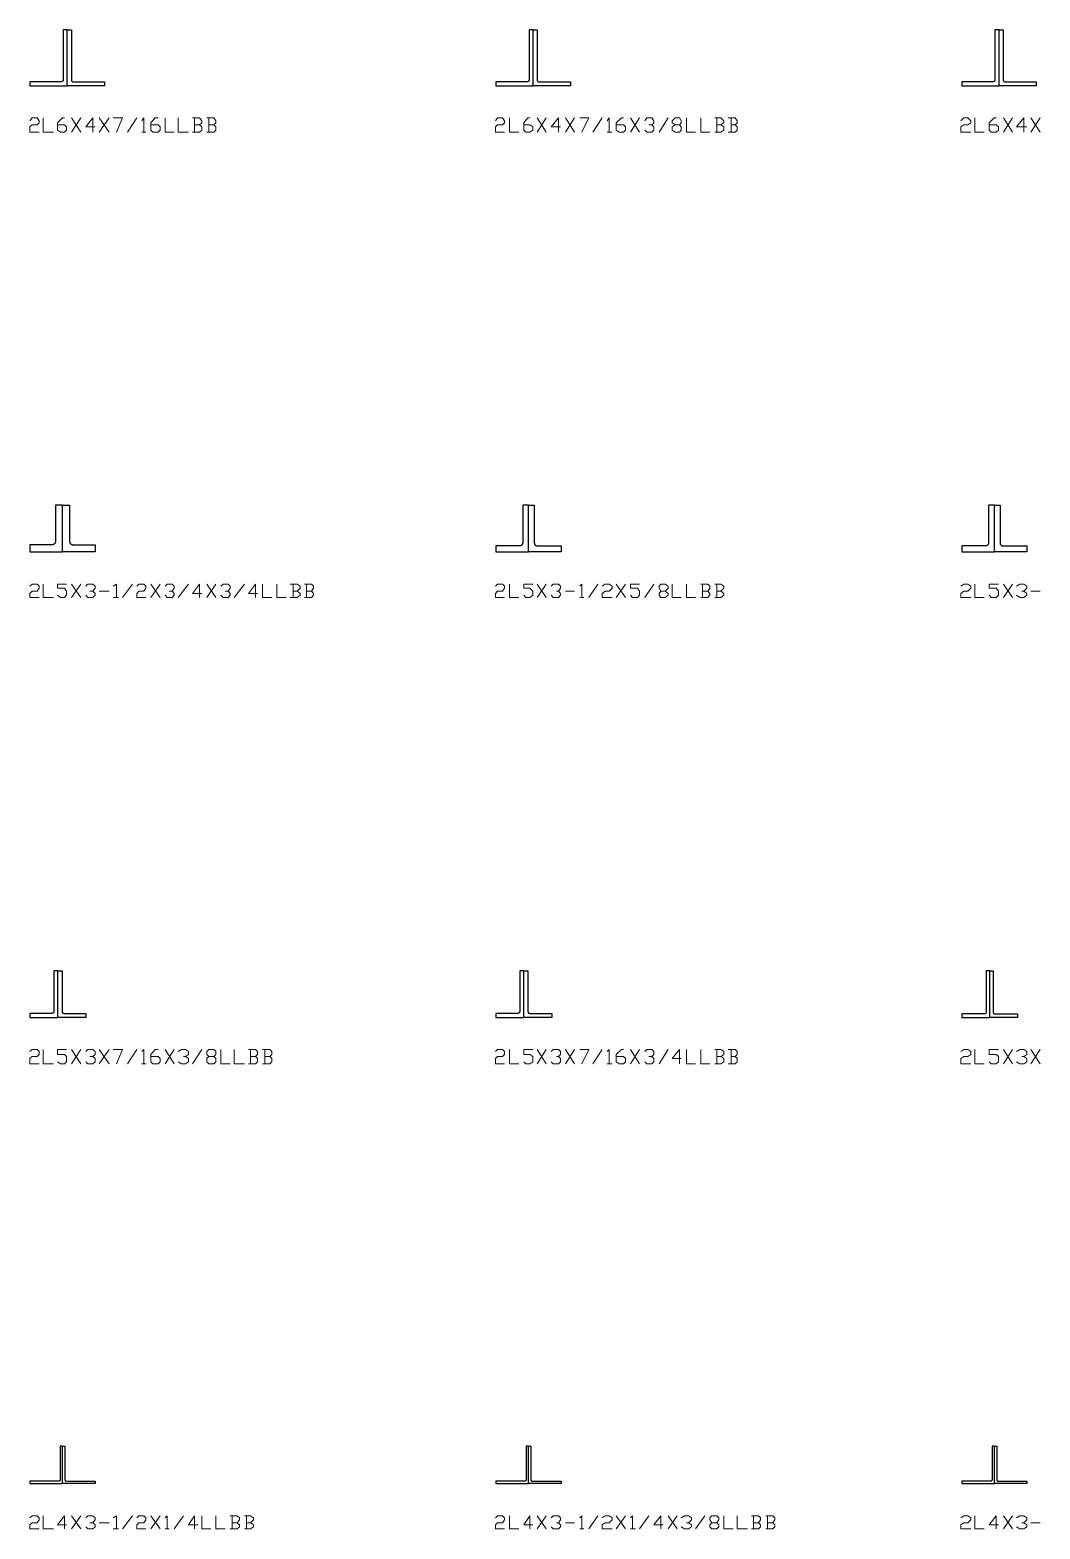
# Model space of a CAD drawing. Header units: inches. Extents: x 0 to 985, y -1555 to 12.
# Drawn here: x 750 to 858.4, y -754.9 to -594 of the extents above; entities that cross this region are included whole.
import ezdxf

# ---------------------------------------------------------------- set-up
doc = ezdxf.new("R2010")
doc.units = ezdxf.units.IN
doc.header["$MEASUREMENT"] = 0
doc.layers.add('AISC_STEEL', color=7, linetype='Continuous')

msp = doc.modelspace()

# ---------------------------------------------------------------- linework, layer by layer
at = {"color": 3, "lineweight": 0}
for points in [[(750, -603.76), (750.22, -603.43), (750.77, -603.43), (750.98, -603.76), (750.98, -603.98), (750.77, -604.19), (750.22, -604.19), (750, -604.41), (750, -604.96), (750.98, -604.96)], [(751.42, -603.43), (751.42, -604.96), (752.51, -604.96)], [(752.95, -604.19), (753.71, -604.19), (753.93, -604.41), (753.93, -604.74), (753.71, -604.96), (753.27, -604.96), (752.95, -604.74), (752.95, -603.98), (753.49, -603.43), (753.71, -603.43)], [(754.47, -604.96), (755.45, -603.43)], [(754.47, -603.43), (755.45, -604.96)], [(756.98, -604.41), (756, -604.41), (756.76, -603.43), (756.76, -604.96)], [(757.42, -604.96), (758.51, -603.43)], [(757.42, -603.43), (758.51, -604.96)], [(758.94, -603.43), (759.93, -603.43), (759.27, -604.96)], [(760.47, -604.96), (761.45, -603.43)], [(762, -603.76), (762.22, -603.43), (762.22, -604.96)], [(762, -604.96), (762.43, -604.96)], [(762.98, -604.19), (763.74, -604.19), (763.96, -604.41), (763.96, -604.74), (763.74, -604.96), (763.2, -604.96), (762.98, -604.74), (762.98, -603.98), (763.42, -603.43), (763.74, -603.43)], [(764.51, -603.43), (764.51, -604.96), (765.49, -604.96)], [(765.92, -603.43), (765.92, -604.96), (767.01, -604.96)], [(768.21, -604.19), (768.43, -603.98), (768.43, -603.76), (768.21, -603.43), (767.45, -603.43)], [(767.45, -604.96), (768.21, -604.96), (768.43, -604.74), (768.43, -604.41), (768.21, -604.19), (767.67, -604.19)], [(767.67, -603.43), (767.67, -604.96)], [(769.74, -604.19), (769.96, -603.98), (769.96, -603.76), (769.74, -603.43), (768.98, -603.43)], [(768.98, -604.96), (769.74, -604.96), (769.96, -604.74), (769.96, -604.41), (769.74, -604.19), (769.2, -604.19)], [(769.2, -603.43), (769.2, -604.96)], [(799.95, -603.76), (800.17, -603.43), (800.71, -603.43), (800.93, -603.76), (800.93, -603.98), (800.71, -604.19), (800.17, -604.19), (799.95, -604.41), (799.95, -604.96), (800.93, -604.96)], [(801.47, -603.43), (801.47, -604.96), (802.46, -604.96)], [(803, -604.19), (803.66, -604.19), (803.98, -604.41), (803.98, -604.74), (803.66, -604.96), (803.22, -604.96), (803, -604.74), (803, -603.98), (803.44, -603.43), (803.66, -603.43)], [(804.42, -604.96), (805.4, -603.43)], [(804.42, -603.43), (805.4, -604.96)], [(806.93, -604.41), (805.95, -604.41), (806.71, -603.43), (806.71, -604.96)], [(807.47, -604.96), (808.45, -603.43)], [(807.47, -603.43), (808.45, -604.96)], [(809, -603.43), (809.98, -603.43), (809.22, -604.96)], [(810.42, -604.96), (811.4, -603.43)], [(811.94, -603.76), (812.16, -603.43), (812.16, -604.96)], [(811.94, -604.96), (812.49, -604.96)], [(812.92, -604.19), (813.69, -604.19), (813.91, -604.41), (813.91, -604.74), (813.69, -604.96), (813.25, -604.96), (812.92, -604.74), (812.92, -603.98), (813.47, -603.43), (813.69, -603.43)], [(814.45, -604.96), (815.43, -603.43)], [(814.45, -603.43), (815.43, -604.96)], [(815.98, -603.76), (816.2, -603.43), (816.74, -603.43), (816.96, -603.76), (816.96, -603.98), (816.74, -604.19), (816.41, -604.19)], [(816.74, -604.19), (816.96, -604.41), (816.96, -604.74), (816.74, -604.96), (816.2, -604.96), (815.98, -604.74)], [(817.51, -604.96), (818.49, -603.43)], [(819.69, -604.19), (819.9, -604.41), (819.9, -604.74), (819.69, -604.96), (819.25, -604.96), (818.92, -604.74), (818.92, -604.41), (819.25, -604.19), (819.69, -604.19), (819.9, -603.98), (819.9, -603.76), (819.69, -603.43), (819.25, -603.43), (818.92, -603.76), (818.92, -603.98), (819.25, -604.19)], [(820.45, -603.43), (820.45, -604.96), (821.43, -604.96)], [(821.98, -603.43), (821.98, -604.96), (822.96, -604.96)], [(824.16, -604.19), (824.48, -603.98), (824.48, -603.76), (824.16, -603.43), (823.5, -603.43)], [(823.5, -604.96), (824.16, -604.96), (824.48, -604.74), (824.48, -604.41), (824.16, -604.19), (823.72, -604.19)], [(823.72, -603.43), (823.72, -604.96)], [(825.68, -604.19), (825.9, -603.98), (825.9, -603.76), (825.68, -603.43), (824.92, -603.43)], [(824.92, -604.96), (825.68, -604.96), (825.9, -604.74), (825.9, -604.41), (825.68, -604.19), (825.25, -604.19)], [(825.25, -603.43), (825.25, -604.96)], [(849.89, -603.76), (850.22, -603.43), (850.66, -603.43), (850.98, -603.76), (850.98, -603.98), (850.66, -604.19), (850.22, -604.19), (849.89, -604.41), (849.89, -604.96), (850.98, -604.96)], [(851.42, -603.43), (851.42, -604.96), (852.4, -604.96)], [(852.95, -604.19), (853.71, -604.19), (853.93, -604.41), (853.93, -604.74), (853.71, -604.96), (853.16, -604.96), (852.95, -604.74), (852.95, -603.98), (853.49, -603.43), (853.71, -603.43)], [(854.47, -604.96), (855.45, -603.43)], [(854.47, -603.43), (855.45, -604.96)], [(856.98, -604.41), (855.89, -604.41), (856.65, -603.43), (856.65, -604.96)], [(857.42, -604.96), (858.4, -603.43)], [(857.42, -603.43), (858.4, -604.96)], [(750, -653.7), (750.22, -653.48), (750.77, -653.48), (750.98, -653.7), (750.98, -653.92), (750.77, -654.25), (750.22, -654.25), (750, -654.47), (750, -654.9), (750.98, -654.9)], [(751.42, -653.48), (751.42, -654.9), (752.51, -654.9)], [(752.95, -654.68), (753.27, -654.9), (753.71, -654.9), (753.93, -654.68), (753.93, -654.25), (753.71, -653.92), (752.95, -653.92), (752.95, -653.48), (753.93, -653.48)], [(754.47, -654.9), (755.45, -653.48)], [(754.47, -653.48), (755.45, -654.9)], [(756, -653.7), (756.22, -653.48), (756.76, -653.48), (756.98, -653.7), (756.98, -653.92), (756.76, -654.25), (756.44, -654.25)], [(756.76, -654.25), (756.98, -654.47), (756.98, -654.68), (756.76, -654.9), (756.22, -654.9), (756, -654.68)], [(757.42, -654.25), (758.51, -654.25)], [(758.94, -653.7), (759.27, -653.48), (759.27, -654.9)], [(759.93, -654.9), (761.02, -653.48)], [(761.45, -653.7), (761.67, -653.48), (762.22, -653.48), (762.43, -653.7), (762.43, -653.92), (762.22, -654.25), (761.67, -654.25), (761.45, -654.47), (761.45, -654.9), (762.43, -654.9)], [(762.98, -654.9), (763.96, -653.48)], [(762.98, -653.48), (763.96, -654.9)], [(764.51, -653.7), (764.72, -653.48), (765.27, -653.48), (765.49, -653.7), (765.49, -653.92), (765.27, -654.25), (764.94, -654.25)], [(765.27, -654.25), (765.49, -654.47), (765.49, -654.68), (765.27, -654.9), (764.72, -654.9), (764.51, -654.68)], [(765.92, -654.9), (767.01, -653.48)], [(768.43, -654.47), (767.45, -654.47), (768.21, -653.48), (768.21, -654.9)], [(768.98, -654.9), (769.96, -653.48)], [(768.98, -653.48), (769.96, -654.9)], [(770.5, -653.7), (770.72, -653.48), (771.27, -653.48), (771.49, -653.7), (771.49, -653.92), (771.27, -654.25), (770.94, -654.25)], [(771.27, -654.25), (771.49, -654.47), (771.49, -654.68), (771.27, -654.9), (770.72, -654.9), (770.5, -654.68)], [(771.92, -654.9), (773.01, -653.48)], [(774.43, -654.47), (773.45, -654.47), (774.21, -653.48), (774.21, -654.9)], [(774.97, -653.48), (774.97, -654.9), (775.96, -654.9)], [(776.5, -653.48), (776.5, -654.9), (777.48, -654.9)], [(778.68, -654.25), (779.01, -653.92), (779.01, -653.7), (778.68, -653.48), (777.92, -653.48)], [(777.92, -654.9), (778.68, -654.9), (779.01, -654.68), (779.01, -654.47), (778.68, -654.25), (778.25, -654.25)], [(778.25, -653.48), (778.25, -654.9)], [(780.21, -654.25), (780.43, -653.92), (780.43, -653.7), (780.21, -653.48), (779.45, -653.48)], [(779.45, -654.9), (780.21, -654.9), (780.43, -654.68), (780.43, -654.47), (780.21, -654.25), (779.66, -654.25)], [(779.66, -653.48), (779.66, -654.9)], [(799.95, -653.7), (800.17, -653.48), (800.71, -653.48), (800.93, -653.7), (800.93, -653.92), (800.71, -654.25), (800.17, -654.25), (799.95, -654.47), (799.95, -654.9), (800.93, -654.9)], [(801.47, -653.48), (801.47, -654.9), (802.46, -654.9)], [(803, -654.68), (803.22, -654.9), (803.66, -654.9), (803.98, -654.68), (803.98, -654.25), (803.66, -653.92), (803, -653.92), (803, -653.48), (803.98, -653.48)], [(804.42, -654.9), (805.4, -653.48)], [(804.42, -653.48), (805.4, -654.9)], [(805.95, -653.7), (806.16, -653.48), (806.71, -653.48), (806.93, -653.7), (806.93, -653.92), (806.71, -654.25), (806.49, -654.25)], [(806.71, -654.25), (806.93, -654.47), (806.93, -654.68), (806.71, -654.9), (806.16, -654.9), (805.95, -654.68)], [(807.47, -654.25), (808.45, -654.25)], [(809, -653.7), (809.22, -653.48), (809.22, -654.9)], [(809.98, -654.9), (810.96, -653.48)], [(811.4, -653.7), (811.73, -653.48), (812.16, -653.48), (812.49, -653.7), (812.49, -653.92), (812.16, -654.25), (811.73, -654.25), (811.4, -654.47), (811.4, -654.9), (812.49, -654.9)], [(812.92, -654.9), (813.91, -653.48)], [(812.92, -653.48), (813.91, -654.9)], [(814.45, -654.68), (814.67, -654.9), (815.21, -654.9), (815.43, -654.68), (815.43, -654.25), (815.21, -653.92), (814.45, -653.92), (814.45, -653.48), (815.43, -653.48)], [(815.98, -654.9), (816.96, -653.48)], [(818.16, -654.25), (818.49, -654.47), (818.49, -654.68), (818.16, -654.9), (817.72, -654.9), (817.51, -654.68), (817.51, -654.47), (817.72, -654.25), (818.16, -654.25), (818.49, -653.92), (818.49, -653.7), (818.16, -653.48), (817.72, -653.48), (817.51, -653.7), (817.51, -653.92), (817.72, -654.25)], [(818.92, -653.48), (818.92, -654.9), (819.9, -654.9)], [(820.45, -653.48), (820.45, -654.9), (821.43, -654.9)], [(822.74, -654.25), (822.96, -653.92), (822.96, -653.7), (822.74, -653.48), (821.98, -653.48)], [(821.98, -654.9), (822.74, -654.9), (822.96, -654.68), (822.96, -654.47), (822.74, -654.25), (822.19, -654.25)], [(822.19, -653.48), (822.19, -654.9)], [(824.16, -654.25), (824.48, -653.92), (824.48, -653.7), (824.16, -653.48), (823.5, -653.48)], [(823.5, -654.9), (824.16, -654.9), (824.48, -654.68), (824.48, -654.47), (824.16, -654.25), (823.72, -654.25)], [(823.72, -653.48), (823.72, -654.9)], [(849.89, -653.7), (850.22, -653.48), (850.66, -653.48), (850.98, -653.7), (850.98, -653.92), (850.66, -654.25), (850.22, -654.25), (849.89, -654.47), (849.89, -654.9), (850.98, -654.9)], [(851.42, -653.48), (851.42, -654.9), (852.4, -654.9)], [(852.95, -654.68), (853.16, -654.9), (853.71, -654.9), (853.93, -654.68), (853.93, -654.25), (853.71, -653.92), (852.95, -653.92), (852.95, -653.48), (853.93, -653.48)], [(854.47, -654.9), (855.45, -653.48)], [(854.47, -653.48), (855.45, -654.9)], [(855.89, -653.7), (856.22, -653.48), (856.65, -653.48), (856.98, -653.7), (856.98, -653.92), (856.65, -654.25), (856.44, -654.25)], [(856.65, -654.25), (856.98, -654.47), (856.98, -654.68), (856.65, -654.9), (856.22, -654.9), (855.89, -654.68)], [(857.42, -654.25), (858.4, -654.25)], [(758.94, -654.9), (759.49, -654.9)], [(809, -654.9), (809.44, -654.9)], [(750, -703.65), (750.22, -703.43), (750.77, -703.43), (750.98, -703.65), (750.98, -703.98), (750.77, -704.19), (750.22, -704.19), (750, -704.41), (750, -704.96), (750.98, -704.96)], [(751.42, -703.43), (751.42, -704.96), (752.51, -704.96)], [(752.95, -704.74), (753.27, -704.96), (753.71, -704.96), (753.93, -704.74), (753.93, -704.19), (753.71, -703.98), (752.95, -703.98), (752.95, -703.43), (753.93, -703.43)], [(754.47, -704.96), (755.45, -703.43)], [(754.47, -703.43), (755.45, -704.96)], [(756, -703.65), (756.22, -703.43), (756.76, -703.43), (756.98, -703.65), (756.98, -703.98), (756.76, -704.19), (756.44, -704.19)], [(756.76, -704.19), (756.98, -704.41), (756.98, -704.74), (756.76, -704.96), (756.22, -704.96), (756, -704.74)], [(757.42, -704.96), (758.51, -703.43)], [(757.42, -703.43), (758.51, -704.96)], [(758.94, -703.43), (759.93, -703.43), (759.27, -704.96)], [(760.47, -704.96), (761.45, -703.43)], [(762, -703.65), (762.22, -703.43), (762.22, -704.96)], [(762.98, -704.19), (763.74, -704.19), (763.96, -704.41), (763.96, -704.74), (763.74, -704.96), (763.2, -704.96), (762.98, -704.74), (762.98, -703.98), (763.42, -703.43), (763.74, -703.43)], [(764.51, -704.96), (765.49, -703.43)], [(764.51, -703.43), (765.49, -704.96)], [(765.92, -703.65), (766.25, -703.43), (766.69, -703.43), (767.01, -703.65), (767.01, -703.98), (766.69, -704.19), (766.47, -704.19)], [(766.69, -704.19), (767.01, -704.41), (767.01, -704.74), (766.69, -704.96), (766.25, -704.96), (765.92, -704.74)], [(767.45, -704.96), (768.43, -703.43)], [(769.74, -704.19), (769.96, -704.41), (769.96, -704.74), (769.74, -704.96), (769.2, -704.96), (768.98, -704.74), (768.98, -704.41), (769.2, -704.19), (769.74, -704.19), (769.96, -703.98), (769.96, -703.65), (769.74, -703.43), (769.2, -703.43), (768.98, -703.65), (768.98, -703.98), (769.2, -704.19)], [(770.5, -703.43), (770.5, -704.96), (771.49, -704.96)], [(771.92, -703.43), (771.92, -704.96), (773.01, -704.96)], [(774.21, -704.19), (774.43, -703.98), (774.43, -703.65), (774.21, -703.43), (773.45, -703.43)], [(773.45, -704.96), (774.21, -704.96), (774.43, -704.74), (774.43, -704.41), (774.21, -704.19), (773.67, -704.19)], [(773.67, -703.43), (773.67, -704.96)], [(775.74, -704.19), (775.96, -703.98), (775.96, -703.65), (775.74, -703.43), (774.97, -703.43)], [(774.97, -704.96), (775.74, -704.96), (775.96, -704.74), (775.96, -704.41), (775.74, -704.19), (775.19, -704.19)], [(775.19, -703.43), (775.19, -704.96)], [(799.95, -703.65), (800.17, -703.43), (800.71, -703.43), (800.93, -703.65), (800.93, -703.98), (800.71, -704.19), (800.17, -704.19), (799.95, -704.41), (799.95, -704.96), (800.93, -704.96)], [(801.47, -703.43), (801.47, -704.96), (802.46, -704.96)], [(803, -704.74), (803.22, -704.96), (803.66, -704.96), (803.98, -704.74), (803.98, -704.19), (803.66, -703.98), (803, -703.98), (803, -703.43), (803.98, -703.43)], [(804.42, -704.96), (805.4, -703.43)], [(804.42, -703.43), (805.4, -704.96)], [(805.95, -703.65), (806.16, -703.43), (806.71, -703.43), (806.93, -703.65), (806.93, -703.98), (806.71, -704.19), (806.49, -704.19)], [(806.71, -704.19), (806.93, -704.41), (806.93, -704.74), (806.71, -704.96), (806.16, -704.96), (805.95, -704.74)], [(807.47, -704.96), (808.45, -703.43)], [(807.47, -703.43), (808.45, -704.96)], [(809, -703.43), (809.98, -703.43), (809.22, -704.96)], [(810.42, -704.96), (811.4, -703.43)], [(811.94, -703.65), (812.16, -703.43), (812.16, -704.96)], [(812.92, -704.19), (813.69, -704.19), (813.91, -704.41), (813.91, -704.74), (813.69, -704.96), (813.25, -704.96), (812.92, -704.74), (812.92, -703.98), (813.47, -703.43), (813.69, -703.43)], [(814.45, -704.96), (815.43, -703.43)], [(814.45, -703.43), (815.43, -704.96)], [(815.98, -703.65), (816.2, -703.43), (816.74, -703.43), (816.96, -703.65), (816.96, -703.98), (816.74, -704.19), (816.41, -704.19)], [(816.74, -704.19), (816.96, -704.41), (816.96, -704.74), (816.74, -704.96), (816.2, -704.96), (815.98, -704.74)], [(817.51, -704.96), (818.49, -703.43)], [(819.9, -704.41), (818.92, -704.41), (819.69, -703.43), (819.69, -704.96)], [(820.45, -703.43), (820.45, -704.96), (821.43, -704.96)], [(821.98, -703.43), (821.98, -704.96), (822.96, -704.96)], [(824.16, -704.19), (824.48, -703.98), (824.48, -703.65), (824.16, -703.43), (823.5, -703.43)], [(823.5, -704.96), (824.16, -704.96), (824.48, -704.74), (824.48, -704.41), (824.16, -704.19), (823.72, -704.19)], [(823.72, -703.43), (823.72, -704.96)], [(825.68, -704.19), (825.9, -703.98), (825.9, -703.65), (825.68, -703.43), (824.92, -703.43)], [(824.92, -704.96), (825.68, -704.96), (825.9, -704.74), (825.9, -704.41), (825.68, -704.19), (825.25, -704.19)], [(825.25, -703.43), (825.25, -704.96)], [(849.89, -703.65), (850.22, -703.43), (850.66, -703.43), (850.98, -703.65), (850.98, -703.98), (850.66, -704.19), (850.22, -704.19), (849.89, -704.41), (849.89, -704.96), (850.98, -704.96)], [(851.42, -703.43), (851.42, -704.96), (852.4, -704.96)], [(852.95, -704.74), (853.16, -704.96), (853.71, -704.96), (853.93, -704.74), (853.93, -704.19), (853.71, -703.98), (852.95, -703.98), (852.95, -703.43), (853.93, -703.43)], [(854.47, -704.96), (855.45, -703.43)], [(854.47, -703.43), (855.45, -704.96)], [(855.89, -703.65), (856.22, -703.43), (856.65, -703.43), (856.98, -703.65), (856.98, -703.98), (856.65, -704.19), (856.44, -704.19)], [(856.65, -704.19), (856.98, -704.41), (856.98, -704.74), (856.65, -704.96), (856.22, -704.96), (855.89, -704.74)], [(857.42, -704.96), (858.4, -703.43)], [(857.42, -703.43), (858.4, -704.96)], [(762, -704.96), (762.43, -704.96)], [(811.94, -704.96), (812.49, -704.96)], [(750, -753.7), (750.22, -753.48), (750.77, -753.48), (750.98, -753.7), (750.98, -753.92), (750.77, -754.25), (750.22, -754.25), (750, -754.47), (750, -754.9), (750.98, -754.9)], [(751.42, -753.48), (751.42, -754.9), (752.51, -754.9)], [(753.93, -754.47), (752.95, -754.47), (753.71, -753.48), (753.71, -754.9)], [(754.47, -754.9), (755.45, -753.48)], [(754.47, -753.48), (755.45, -754.9)], [(756, -753.7), (756.22, -753.48), (756.76, -753.48), (756.98, -753.7), (756.98, -753.92), (756.76, -754.25), (756.44, -754.25)], [(756.76, -754.25), (756.98, -754.47), (756.98, -754.68), (756.76, -754.9), (756.22, -754.9), (756, -754.68)], [(757.42, -754.25), (758.51, -754.25)], [(758.94, -753.7), (759.27, -753.48), (759.27, -754.9)], [(759.93, -754.9), (761.02, -753.48)], [(761.45, -753.7), (761.67, -753.48), (762.22, -753.48), (762.43, -753.7), (762.43, -753.92), (762.22, -754.25), (761.67, -754.25), (761.45, -754.47), (761.45, -754.9), (762.43, -754.9)], [(762.98, -754.9), (763.96, -753.48)], [(762.98, -753.48), (763.96, -754.9)], [(764.51, -753.7), (764.72, -753.48), (764.72, -754.9)], [(765.49, -754.9), (766.47, -753.48)], [(768, -754.47), (767.01, -754.47), (767.67, -753.48), (767.67, -754.9)], [(768.43, -753.48), (768.43, -754.9), (769.41, -754.9)], [(769.96, -753.48), (769.96, -754.9), (770.94, -754.9)], [(772.25, -754.25), (772.47, -753.92), (772.47, -753.7), (772.25, -753.48), (771.49, -753.48)], [(771.49, -754.9), (772.25, -754.9), (772.47, -754.68), (772.47, -754.47), (772.25, -754.25), (771.7, -754.25)], [(771.7, -753.48), (771.7, -754.9)], [(773.67, -754.25), (773.99, -753.92), (773.99, -753.7), (773.67, -753.48), (773.01, -753.48)], [(773.01, -754.9), (773.67, -754.9), (773.99, -754.68), (773.99, -754.47), (773.67, -754.25), (773.23, -754.25)], [(773.23, -753.48), (773.23, -754.9)], [(799.95, -753.7), (800.17, -753.48), (800.71, -753.48), (800.93, -753.7), (800.93, -753.92), (800.71, -754.25), (800.17, -754.25), (799.95, -754.47), (799.95, -754.9), (800.93, -754.9)], [(801.47, -753.48), (801.47, -754.9), (802.46, -754.9)], [(803.98, -754.47), (803, -754.47), (803.66, -753.48), (803.66, -754.9)], [(804.42, -754.9), (805.4, -753.48)], [(804.42, -753.48), (805.4, -754.9)], [(805.95, -753.7), (806.16, -753.48), (806.71, -753.48), (806.93, -753.7), (806.93, -753.92), (806.71, -754.25), (806.49, -754.25)], [(806.71, -754.25), (806.93, -754.47), (806.93, -754.68), (806.71, -754.9), (806.16, -754.9), (805.95, -754.68)], [(807.47, -754.25), (808.45, -754.25)], [(809, -753.7), (809.22, -753.48), (809.22, -754.9)], [(809.98, -754.9), (810.96, -753.48)], [(811.4, -753.7), (811.73, -753.48), (812.16, -753.48), (812.49, -753.7), (812.49, -753.92), (812.16, -754.25), (811.73, -754.25), (811.4, -754.47), (811.4, -754.9), (812.49, -754.9)], [(812.92, -754.9), (813.91, -753.48)], [(812.92, -753.48), (813.91, -754.9)], [(814.45, -753.7), (814.67, -753.48), (814.67, -754.9)], [(815.43, -754.9), (816.41, -753.48)], [(817.94, -754.47), (816.96, -754.47), (817.72, -753.48), (817.72, -754.9)], [(818.49, -754.9), (819.47, -753.48)], [(818.49, -753.48), (819.47, -754.9)], [(819.9, -753.7), (820.23, -753.48), (820.67, -753.48), (820.99, -753.7), (820.99, -753.92), (820.67, -754.25), (820.45, -754.25)], [(820.67, -754.25), (820.99, -754.47), (820.99, -754.68), (820.67, -754.9), (820.23, -754.9), (819.9, -754.68)], [(821.43, -754.9), (822.41, -753.48)], [(823.72, -754.25), (823.94, -754.47), (823.94, -754.68), (823.72, -754.9), (823.18, -754.9), (822.96, -754.68), (822.96, -754.47), (823.18, -754.25), (823.72, -754.25), (823.94, -753.92), (823.94, -753.7), (823.72, -753.48), (823.18, -753.48), (822.96, -753.7), (822.96, -753.92), (823.18, -754.25)], [(824.48, -753.48), (824.48, -754.9), (825.47, -754.9)], [(825.9, -753.48), (825.9, -754.9), (826.99, -754.9)], [(828.19, -754.25), (828.41, -753.92), (828.41, -753.7), (828.19, -753.48), (827.43, -753.48)], [(827.43, -754.9), (828.19, -754.9), (828.41, -754.68), (828.41, -754.47), (828.19, -754.25), (827.65, -754.25)], [(827.65, -753.48), (827.65, -754.9)], [(829.72, -754.25), (829.94, -753.92), (829.94, -753.7), (829.72, -753.48), (828.96, -753.48)], [(828.96, -754.9), (829.72, -754.9), (829.94, -754.68), (829.94, -754.47), (829.72, -754.25), (829.17, -754.25)], [(829.17, -753.48), (829.17, -754.9)], [(849.89, -753.7), (850.22, -753.48), (850.66, -753.48), (850.98, -753.7), (850.98, -753.92), (850.66, -754.25), (850.22, -754.25), (849.89, -754.47), (849.89, -754.9), (850.98, -754.9)], [(851.42, -753.48), (851.42, -754.9), (852.4, -754.9)], [(853.93, -754.47), (852.95, -754.47), (853.71, -753.48), (853.71, -754.9)], [(854.47, -754.9), (855.45, -753.48)], [(854.47, -753.48), (855.45, -754.9)], [(855.89, -753.7), (856.22, -753.48), (856.65, -753.48), (856.98, -753.7), (856.98, -753.92), (856.65, -754.25), (856.44, -754.25)], [(856.65, -754.25), (856.98, -754.47), (856.98, -754.68), (856.65, -754.9), (856.22, -754.9), (855.89, -754.68)], [(857.42, -754.25), (858.4, -754.25)], [(758.94, -754.9), (759.49, -754.9)], [(764.51, -754.9), (764.94, -754.9)], [(809, -754.9), (809.44, -754.9)], [(814.45, -754.9), (815, -754.9)]]:
    msp.add_lwpolyline(points, dxfattribs=at)
at = {"layer": 'AISC_STEEL'}
for points in [[(750, -600), (754, -600), (754, -594), (753.56, -594), (753.56, -599.34), (753.56, -599.37), (753.55, -599.4), (753.55, -599.43), (753.53, -599.45), (753.52, -599.48), (753.5, -599.5), (753.48, -599.52), (753.45, -599.53), (753.43, -599.55), (753.4, -599.55), (753.37, -599.56), (753.34, -599.56), (750, -599.56)], [(758, -600), (754, -600), (754, -594), (754.44, -594), (754.44, -599.34), (754.44, -599.37), (754.45, -599.4), (754.45, -599.43), (754.47, -599.45), (754.48, -599.48), (754.5, -599.5), (754.52, -599.52), (754.55, -599.53), (754.57, -599.55), (754.6, -599.55), (754.63, -599.56), (754.66, -599.56), (758, -599.56)], [(800, -600), (804, -600), (804, -594), (803.56, -594), (803.56, -599.34), (803.56, -599.37), (803.55, -599.4), (803.55, -599.43), (803.53, -599.45), (803.52, -599.48), (803.5, -599.5), (803.48, -599.52), (803.45, -599.53), (803.43, -599.55), (803.4, -599.55), (803.37, -599.56), (803.34, -599.56), (800, -599.56)], [(808, -600), (804, -600), (804, -594), (804.44, -594), (804.44, -599.34), (804.44, -599.37), (804.45, -599.4), (804.45, -599.43), (804.47, -599.45), (804.48, -599.48), (804.5, -599.5), (804.52, -599.52), (804.55, -599.53), (804.57, -599.55), (804.6, -599.55), (804.63, -599.56), (804.66, -599.56), (808, -599.56)], [(850, -600), (854, -600), (854, -594), (853.56, -594), (853.56, -599.34), (853.56, -599.37), (853.55, -599.4), (853.55, -599.43), (853.53, -599.45), (853.52, -599.48), (853.5, -599.5), (853.48, -599.52), (853.45, -599.53), (853.43, -599.55), (853.4, -599.55), (853.37, -599.56), (853.34, -599.56), (850, -599.56)], [(858, -600), (854, -600), (854, -594), (854.44, -594), (854.44, -599.34), (854.44, -599.37), (854.45, -599.4), (854.45, -599.43), (854.47, -599.45), (854.48, -599.48), (854.5, -599.5), (854.52, -599.52), (854.55, -599.53), (854.57, -599.55), (854.6, -599.55), (854.63, -599.56), (854.66, -599.56), (858, -599.56)], [(750, -650), (753.5, -650), (753.5, -645), (752.75, -645), (752.75, -648.88), (752.75, -648.9), (752.75, -648.93), (752.74, -648.96), (752.73, -648.99), (752.72, -649.02), (752.71, -649.05), (752.69, -649.07), (752.68, -649.1), (752.66, -649.12), (752.64, -649.14), (752.62, -649.16), (752.6, -649.18), (752.57, -649.19), (752.55, -649.21), (752.52, -649.22), (752.49, -649.23), (752.46, -649.24), (752.43, -649.25), (752.4, -649.25), (752.37, -649.25), (750, -649.25)], [(757, -650), (753.5, -650), (753.5, -645), (754.25, -645), (754.25, -648.88), (754.25, -648.9), (754.25, -648.93), (754.26, -648.96), (754.27, -648.99), (754.28, -649.02), (754.29, -649.05), (754.31, -649.07), (754.32, -649.1), (754.34, -649.12), (754.36, -649.14), (754.38, -649.16), (754.4, -649.18), (754.43, -649.19), (754.45, -649.21), (754.48, -649.22), (754.51, -649.23), (754.54, -649.24), (754.57, -649.25), (754.6, -649.25), (754.62, -649.25), (757, -649.25)], [(800, -650), (803.5, -650), (803.5, -645), (802.88, -645), (802.88, -649.06), (802.87, -649.09), (802.87, -649.12), (802.86, -649.15), (802.85, -649.18), (802.84, -649.2), (802.83, -649.23), (802.81, -649.25), (802.79, -649.27), (802.77, -649.29), (802.75, -649.31), (802.73, -649.33), (802.7, -649.34), (802.68, -649.35), (802.65, -649.36), (802.62, -649.37), (802.59, -649.37), (802.56, -649.38), (800, -649.38)], [(807, -650), (803.5, -650), (803.5, -645), (804.12, -645), (804.12, -649.06), (804.13, -649.09), (804.13, -649.12), (804.14, -649.15), (804.15, -649.18), (804.16, -649.2), (804.17, -649.23), (804.19, -649.25), (804.21, -649.27), (804.23, -649.29), (804.25, -649.31), (804.27, -649.33), (804.3, -649.34), (804.32, -649.35), (804.35, -649.36), (804.38, -649.37), (804.41, -649.37), (804.44, -649.38), (807, -649.38)], [(850, -650), (853.5, -650), (853.5, -645), (852.88, -645), (852.88, -649.06), (852.87, -649.09), (852.87, -649.12), (852.86, -649.15), (852.85, -649.18), (852.84, -649.2), (852.83, -649.23), (852.81, -649.25), (852.79, -649.27), (852.77, -649.29), (852.75, -649.31), (852.73, -649.33), (852.7, -649.34), (852.68, -649.35), (852.65, -649.36), (852.62, -649.37), (852.59, -649.37), (852.56, -649.38), (850, -649.38)], [(857, -650), (853.5, -650), (853.5, -645), (854.12, -645), (854.12, -649.06), (854.13, -649.09), (854.13, -649.12), (854.14, -649.15), (854.15, -649.18), (854.16, -649.2), (854.17, -649.23), (854.19, -649.25), (854.21, -649.27), (854.23, -649.29), (854.25, -649.31), (854.27, -649.33), (854.3, -649.34), (854.32, -649.35), (854.35, -649.36), (854.38, -649.37), (854.41, -649.37), (854.44, -649.38), (857, -649.38)], [(750, -700), (753, -700), (753, -695), (752.56, -695), (752.56, -699.34), (752.56, -699.37), (752.55, -699.4), (752.55, -699.43), (752.53, -699.45), (752.52, -699.48), (752.5, -699.5), (752.48, -699.52), (752.45, -699.53), (752.43, -699.55), (752.4, -699.55), (752.37, -699.56), (752.34, -699.56), (750, -699.56)], [(756, -700), (753, -700), (753, -695), (753.44, -695), (753.44, -699.34), (753.44, -699.37), (753.45, -699.4), (753.45, -699.43), (753.47, -699.45), (753.48, -699.48), (753.5, -699.5), (753.52, -699.52), (753.55, -699.53), (753.57, -699.55), (753.6, -699.55), (753.63, -699.56), (753.66, -699.56), (756, -699.56)], [(800, -700), (803, -700), (803, -695), (802.56, -695), (802.56, -699.34), (802.56, -699.37), (802.55, -699.4), (802.55, -699.43), (802.53, -699.45), (802.52, -699.48), (802.5, -699.5), (802.48, -699.52), (802.45, -699.53), (802.43, -699.55), (802.4, -699.55), (802.37, -699.56), (802.34, -699.56), (800, -699.56)], [(806, -700), (803, -700), (803, -695), (803.44, -695), (803.44, -699.34), (803.44, -699.37), (803.45, -699.4), (803.45, -699.43), (803.47, -699.45), (803.48, -699.48), (803.5, -699.5), (803.52, -699.52), (803.55, -699.53), (803.57, -699.55), (803.6, -699.55), (803.63, -699.56), (803.66, -699.56), (806, -699.56)], [(850, -700), (853, -700), (853, -695), (852.62, -695), (852.62, -699.44), (852.62, -699.46), (852.62, -699.49), (852.61, -699.51), (852.6, -699.53), (852.59, -699.55), (852.57, -699.57), (852.55, -699.59), (852.53, -699.6), (852.51, -699.61), (852.49, -699.62), (852.46, -699.62), (852.44, -699.62), (850, -699.62)], [(856, -700), (853, -700), (853, -695), (853.37, -695), (853.37, -699.44), (853.38, -699.46), (853.38, -699.49), (853.39, -699.51), (853.4, -699.53), (853.41, -699.55), (853.43, -699.57), (853.45, -699.59), (853.47, -699.6), (853.49, -699.61), (853.51, -699.62), (853.54, -699.62), (853.56, -699.62), (856, -699.62)], [(750, -750), (753.5, -750), (753.5, -746), (753.25, -746), (753.25, -749.62), (753.25, -749.64), (753.25, -749.66), (753.24, -749.67), (753.23, -749.69), (753.22, -749.7), (753.21, -749.71), (753.2, -749.72), (753.19, -749.73), (753.17, -749.74), (753.16, -749.75), (753.14, -749.75), (753.12, -749.75), (750, -749.75)], [(757, -750), (753.5, -750), (753.5, -746), (753.75, -746), (753.75, -749.62), (753.75, -749.64), (753.75, -749.66), (753.76, -749.67), (753.77, -749.69), (753.78, -749.7), (753.79, -749.71), (753.8, -749.72), (753.81, -749.73), (753.83, -749.74), (753.84, -749.75), (753.86, -749.75), (753.88, -749.75), (757, -749.75)], [(800, -750), (803.5, -750), (803.5, -746), (803.25, -746), (803.25, -749.62), (803.25, -749.64), (803.25, -749.66), (803.24, -749.67), (803.23, -749.69), (803.22, -749.7), (803.21, -749.71), (803.2, -749.72), (803.19, -749.73), (803.17, -749.74), (803.16, -749.75), (803.14, -749.75), (803.12, -749.75), (800, -749.75)], [(807, -750), (803.5, -750), (803.5, -746), (803.75, -746), (803.75, -749.62), (803.75, -749.64), (803.75, -749.66), (803.76, -749.67), (803.77, -749.69), (803.78, -749.7), (803.79, -749.71), (803.8, -749.72), (803.81, -749.73), (803.83, -749.74), (803.84, -749.75), (803.86, -749.75), (803.88, -749.75), (807, -749.75)], [(850, -750), (853.5, -750), (853.5, -746), (853.25, -746), (853.25, -749.62), (853.25, -749.64), (853.25, -749.66), (853.24, -749.67), (853.23, -749.69), (853.22, -749.7), (853.21, -749.71), (853.2, -749.72), (853.19, -749.73), (853.17, -749.74), (853.16, -749.75), (853.14, -749.75), (853.12, -749.75), (850, -749.75)], [(857, -750), (853.5, -750), (853.5, -746), (853.75, -746), (853.75, -749.62), (853.75, -749.64), (853.75, -749.66), (853.76, -749.67), (853.77, -749.69), (853.78, -749.7), (853.79, -749.71), (853.8, -749.72), (853.81, -749.73), (853.83, -749.74), (853.84, -749.75), (853.86, -749.75), (853.88, -749.75), (857, -749.75)]]:
    msp.add_lwpolyline(points, close=True, dxfattribs=at)

doc.saveas('drawing.dxf')
